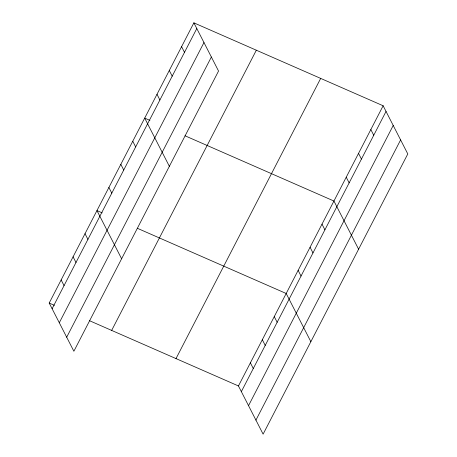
<?xml version="1.0" encoding="UTF-8"?>
<svg xmlns="http://www.w3.org/2000/svg" width="457" height="457" viewBox="0 0 457 457"><rect width="100%" height="100%" fill="white"/><g stroke="black" fill="none" stroke-linecap="round" stroke-linejoin="round"><path stroke-width="0.69" d="M193.888 22.85L218.549 71.046L73.868 351.239L49.207 303.048L193.888 22.85L383.132 105.761L407.793 153.952L263.112 434.15L238.451 385.954L89.538 320.717M52.115 308.726L196.796 28.528M59.29 322.756L203.971 42.558M66.688 337.209L211.368 57.016M111.657 330.405L256.337 50.207M176.002 358.596L320.683 78.398M238.451 385.954L383.132 105.761M241.353 391.632L386.039 111.439M248.534 405.667L393.214 125.469M255.931 420.12L400.612 139.922M149.902 120.397L144.698 118.117L169.358 166.308M185.028 135.786L333.941 201.029L358.602 249.219M102.157 212.859L96.953 210.58L121.613 258.776M137.283 228.254L286.196 293.491L310.857 341.687M49.207 303.048L54.412 305.327M370.833 129.577L373.74 135.255M358.534 153.392L361.441 159.07M346.24 177.207L349.142 182.886M322.002 224.141L324.91 229.82M310.069 247.26L312.971 252.938M298.13 270.373L301.037 276.051M181.589 46.665L184.497 52.344M169.29 70.481L172.198 76.165M274.257 316.61L277.165 322.288M156.997 94.302L159.899 99.98M262.324 339.722L265.226 345.401M250.385 362.841L253.292 368.519M132.758 141.236L135.666 146.914M120.825 164.349L123.727 170.027M108.886 187.467L111.794 193.145M85.013 233.698L87.921 239.377M73.08 256.817L75.988 262.495M61.141 279.93L64.049 285.608"/></g></svg>
